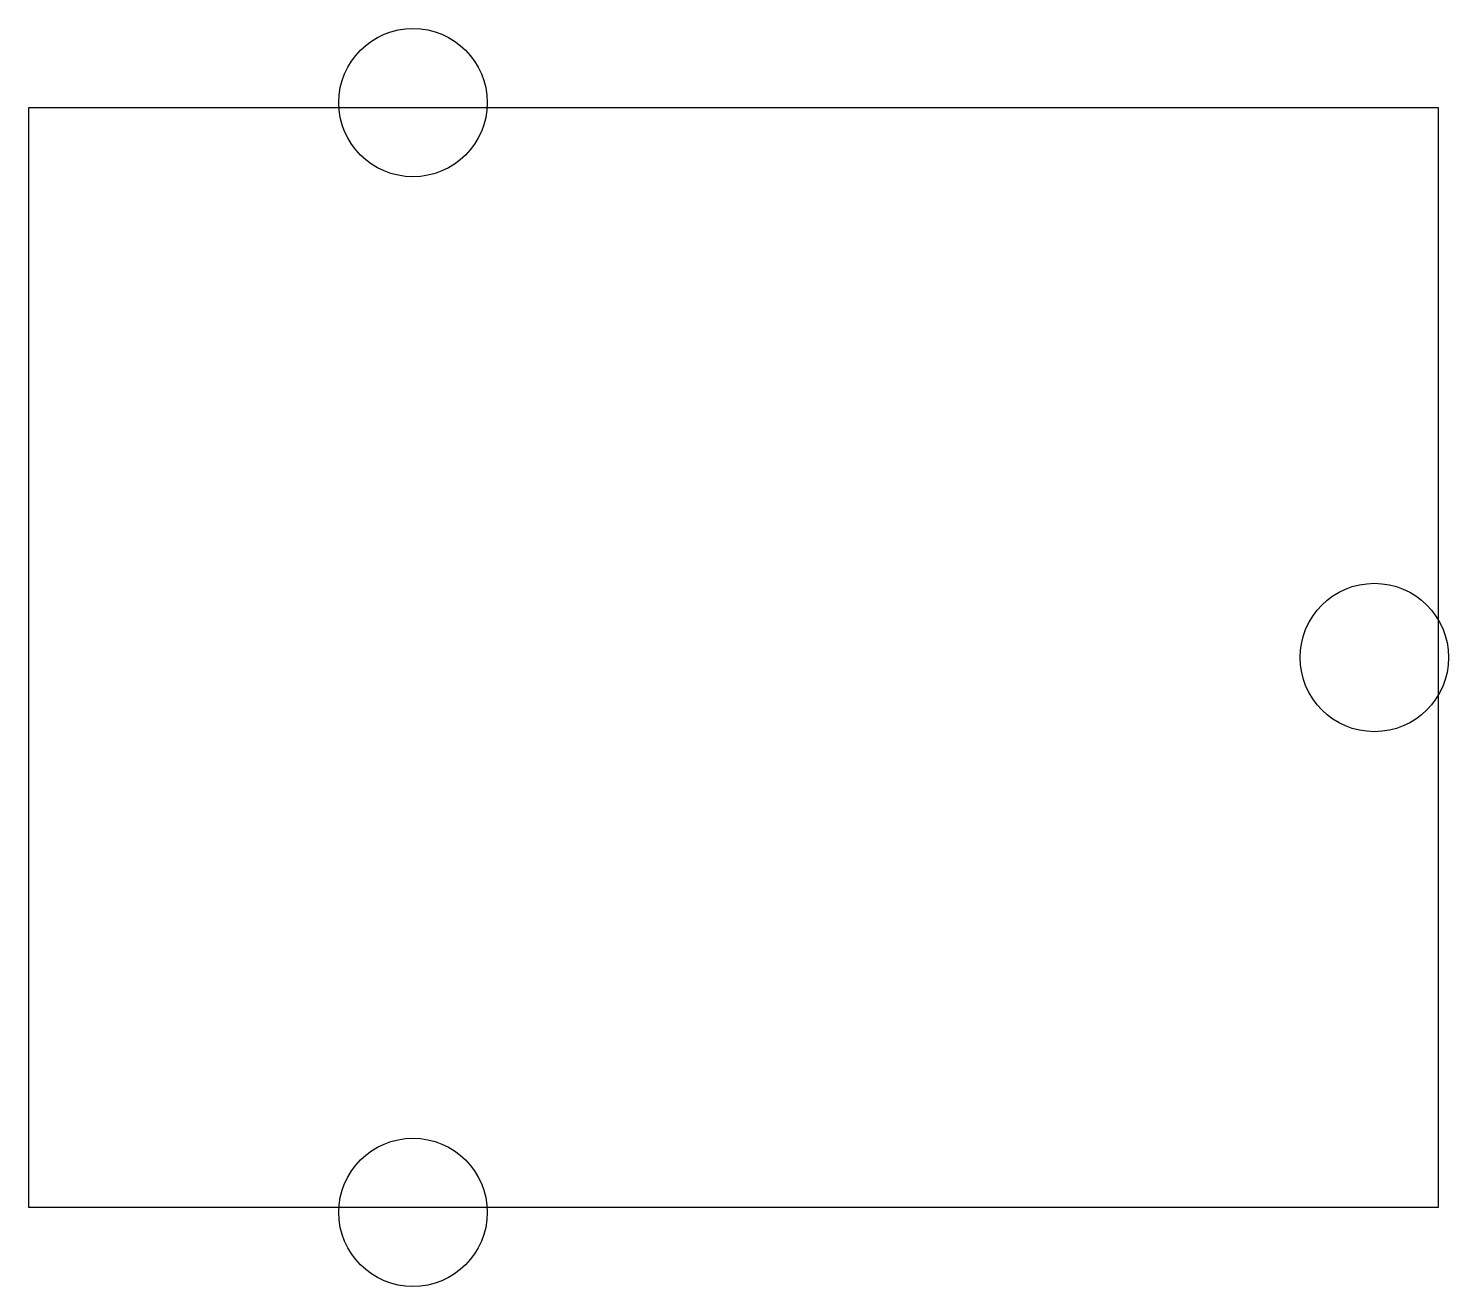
# Model space of a CAD drawing. Header units: millimetres. Extents: x -104 to 106, y -93 to 93.
import ezdxf

# ---------------------------------------------------------------- set-up
doc = ezdxf.new("R2010")
doc.units = ezdxf.units.MM
doc.layers.get('0').update_dxf_attribs({"linetype": 'CONTINUOUS'})

msp = doc.modelspace()

# ---------------------------------------------------------------- linework, layer by layer
msp.add_lwpolyline([(-104.5, -81.5), (104.5, -81.5), (104.5, 81.5), (-104.5, 81.5)], close=True)
for centre in [(-47.5, 82.27), (95, 0), (-47.5, -82.27)]:
    msp.add_circle(centre, 11)

doc.saveas('drawing.dxf')
